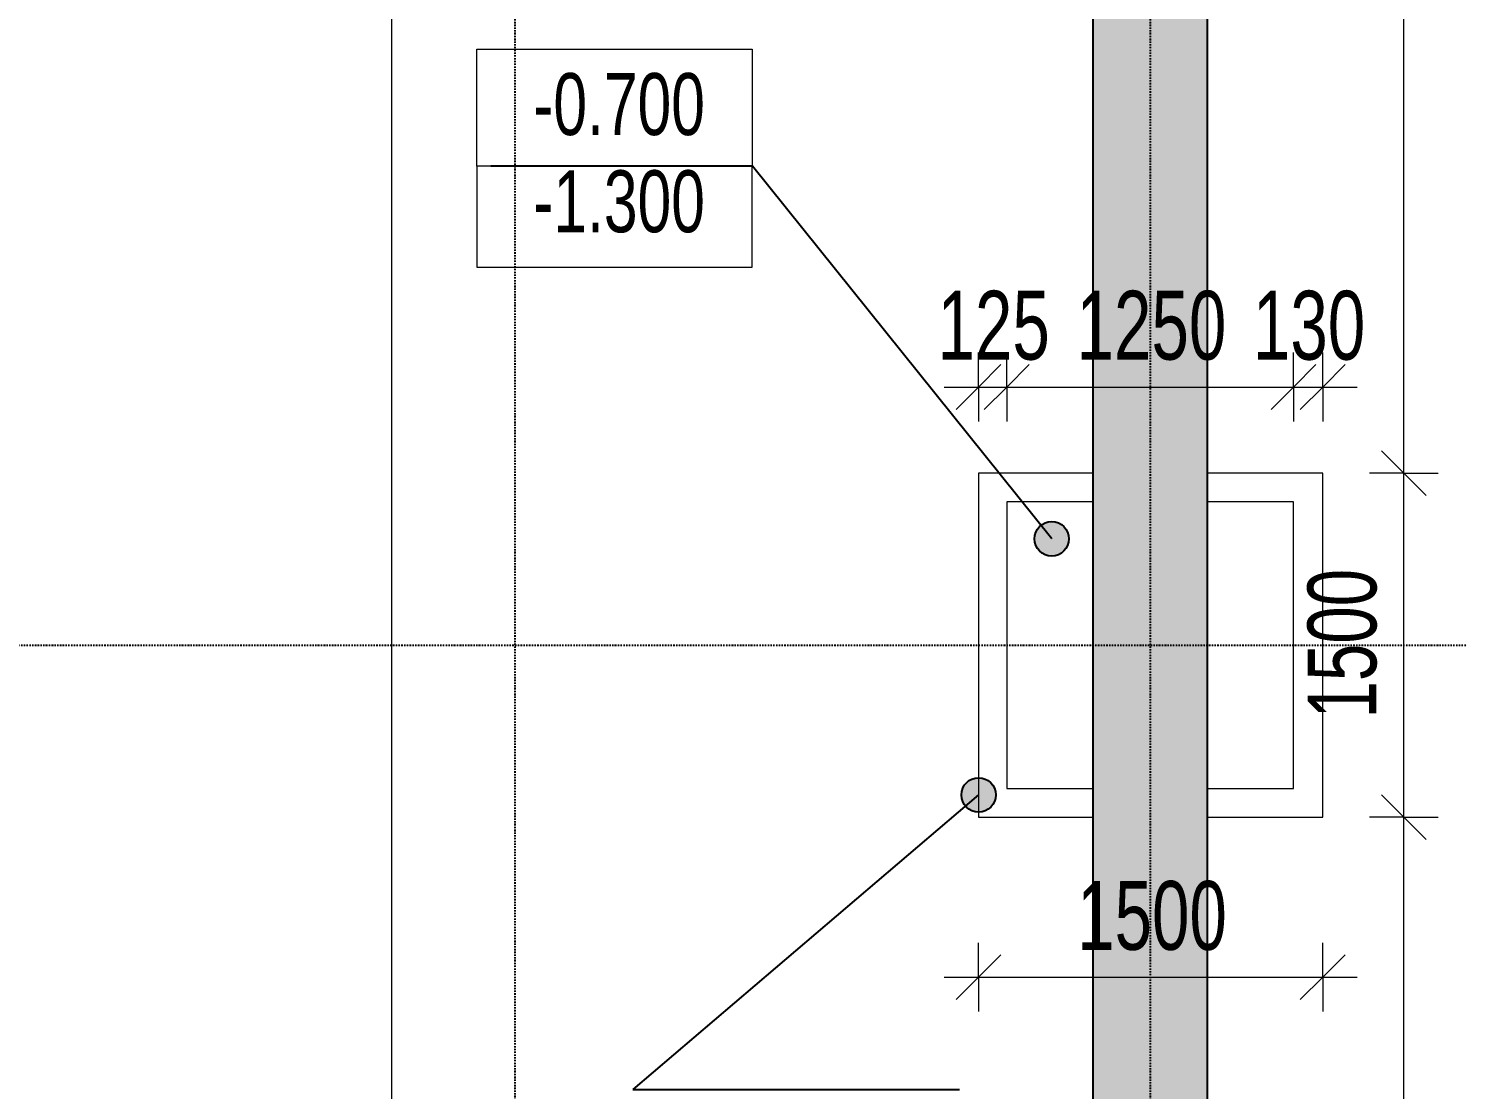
# Model space of a CAD drawing. Header units: millimetres. Extents: x 172692 to 213031, y 2598 to 159868.
# Drawn here: x 194869 to 201098, y 145053 to 149678 of the extents above; entities that cross this region are included whole.
import ezdxf

# ---------------------------------------------------------------- set-up
doc = ezdxf.new("R2010")
doc.units = ezdxf.units.MM
doc.linetypes.add('1_Čerchovaná 6_0mm', pattern=[12, 6, -3, 0, -3])
for name, color, linetype, lineweight in [('A-ANNO-DIMS', 7, 'Continuous', 9), ('A-ANNO-DIMS-150', 7, 'Continuous', 9), ('A-DETL-THIN', 7, 'Continuous', 9), ('A-WALL-1', 7, 'Continuous', 25), ('A-WALL-PATT-1', 7, 'Continuous', 9), ('G-ANNO-DIMS', 7, 'Continuous', 9), ('G-ANNO-DIMS-1', 7, 'Continuous', 25), ('S-FNDN', 7, 'Continuous', 9)]:
    doc.layers.add(name, color=color, linetype=linetype, lineweight=lineweight)
doc.layers.add('S-GRID-1', color=8, linetype='1_Čerchovaná 6_0mm', lineweight=25, true_color=0x808080)
doc.styles.add('Arial', font='arial.ttf', dxfattribs={"width": 0.7, "height": 300})
doc.styles.add('Arial_1', font='arial.ttf', dxfattribs={"width": 0.7, "height": 270})
doc.dimstyles.new('Vnitřní_-_průhledné_1', dxfattribs={"dimscale": 304.8, "dimtxt": 306.07782, "dimasz": 0.639764, "dimexe": 0.492126, "dimexo": 0.0625, "dimgap": 0.098425, "dimtad": 1, "dimdec": 0, "dimrnd": 5, "dimzin": 0, "dimdsep": 46, "dimtxsty": 'Arial', "dimblk1": 'OBLIQUE', "dimblk2": 'OBLIQUE', "dimsah": 1, "dimcen": 0.09, "dimdle": 0.492126, "dimazin": 0, "dimtfac": 1, "dimtdec": 4, "dimtix": 1, "dimtmove": 0, "dimatfit": 3, "dimfxl": 0.492126, "dimfxlon": 1, "dimtvp": 1, "dimtolj": 1, "dimtzin": 0, "dimarcsym": 2})

# ---------------------------------------------------------------- blocks, each defined once
blk = doc.blocks.new('DIMBLOCK5-základy')
at = {"layer": 'A-ANNO-DIMS-150'}
for p, q in [((196450.7, 152990.4), (196450.7, 125800.4)), ((196450.7, 152840.4), (196300.7, 152840.4)), ((196450.7, 152840.4), (196600.7, 152840.4)), ((196450.7, 125950.4), (196300.7, 125950.4)), ((196450.7, 125950.4), (196600.7, 125950.4))]:
    blk.add_line(p, q, dxfattribs=at)
at = {"layer": 'A-ANNO-DIMS-150', "lineweight": 18}
for p, q in [((196450.7, 152840.4), (196353.2, 152937.9)), ((196450.7, 152840.4), (196548.2, 152742.9)), ((196450.7, 125950.4), (196353.2, 126047.9)), ((196450.7, 125950.4), (196548.2, 125852.9))]:
    blk.add_line(p, q, dxfattribs=at)
at = {"layer": 'A-ANNO-DIMS-150', "color": 0, "insert": (196031.3, 138995.1), "char_height": 300, "width": 960.613, "attachment_point": 1, "rotation": 90, "line_spacing_factor": 0.941778, "style": 'Arial'}
blk.add_mtext('26890', dxfattribs=at)
blk = doc.blocks.new('_Oblique')
at = {"color": 0, "linetype": 'ByBlock', "lineweight": -2}
blk.add_line((-0.5, -0.5), (0.5, 0.5), dxfattribs=at)
blk = doc.blocks.new('Výškové kóty - Výšková kóta - Základová-780896-základy')
at = {"layer": 'G-ANNO-DIMS'}
for p, q in [((-0.4, 0), (-0.4, 3.4)), ((-0.4, 3.4), (7.6, 3.4)), ((7.6, 3.4), (7.6, 0)), ((7.6, 0), (-0.4, 0))]:
    blk.add_line(p, q, dxfattribs=at)
blk = doc.blocks.new('DIMBLOCK26-základy')
at = {"layer": 'A-ANNO-DIMS-150', "lineweight": 18}
for p, q in [((200864.2, 146240.4), (200766.7, 146337.9)), ((200864.2, 146240.4), (200961.7, 146142.9)), ((200864.2, 141642.9), (200766.7, 141740.4)), ((200864.2, 141642.9), (200961.7, 141545.4))]:
    blk.add_line(p, q, dxfattribs=at)
at = {"layer": 'A-ANNO-DIMS-150'}
for p, q in [((200864.2, 146240.4), (200714.2, 146240.4)), ((200864.2, 141642.9), (200864.2, 146240.4)), ((200864.2, 146240.4), (201014.2, 146240.4)), ((200864.2, 141642.9), (200714.2, 141642.9)), ((200864.2, 141642.9), (201014.2, 141642.9))]:
    blk.add_line(p, q, dxfattribs=at)
at = {"layer": 'A-ANNO-DIMS-150', "color": 0, "insert": (200444.7, 143621.4), "char_height": 300, "width": 768.491, "attachment_point": 1, "rotation": 90, "line_spacing_factor": 0.941778, "style": 'Arial'}
blk.add_mtext('4600', dxfattribs=at)
blk = doc.blocks.new('DIMBLOCK27-základy')
at = {"layer": 'A-ANNO-DIMS-150', "lineweight": 18}
for p, q in [((200864.2, 147740.4), (200766.7, 147837.9)), ((200864.2, 147740.4), (200961.7, 147642.9)), ((200864.2, 146240.4), (200766.7, 146337.9)), ((200864.2, 146240.4), (200961.7, 146142.9))]:
    blk.add_line(p, q, dxfattribs=at)
at = {"layer": 'A-ANNO-DIMS-150'}
for p, q in [((200864.2, 147740.4), (200714.2, 147740.4)), ((200864.2, 146240.4), (200864.2, 147740.4)), ((200864.2, 147740.4), (201014.2, 147740.4)), ((200864.2, 146240.4), (200714.2, 146240.4)), ((200864.2, 146240.4), (201014.2, 146240.4))]:
    blk.add_line(p, q, dxfattribs=at)
at = {"layer": 'A-ANNO-DIMS-150', "color": 0, "insert": (200444.7, 146670.2), "char_height": 300, "width": 768.491, "attachment_point": 1, "rotation": 90, "line_spacing_factor": 0.941778, "style": 'Arial'}
blk.add_mtext('1500', dxfattribs=at)
blk = doc.blocks.new('DIMBLOCK28-základy')
at = {"layer": 'A-ANNO-DIMS-150', "lineweight": 18}
for p, q in [((200864.2, 152340.4), (200766.7, 152437.9)), ((200864.2, 152340.4), (200961.7, 152242.9)), ((200864.2, 147740.4), (200766.7, 147837.9)), ((200864.2, 147740.4), (200961.7, 147642.9))]:
    blk.add_line(p, q, dxfattribs=at)
at = {"layer": 'A-ANNO-DIMS-150'}
for p, q in [((200864.2, 152340.4), (200714.2, 152340.4)), ((200864.2, 147740.4), (200864.2, 152340.4)), ((200864.2, 152340.4), (201014.2, 152340.4)), ((200864.2, 147740.4), (200714.2, 147740.4)), ((200864.2, 147740.4), (201014.2, 147740.4))]:
    blk.add_line(p, q, dxfattribs=at)
at = {"layer": 'A-ANNO-DIMS-150', "color": 0, "insert": (200444.7, 149720.2), "char_height": 300, "width": 768.491, "attachment_point": 1, "rotation": 90, "line_spacing_factor": 0.941778, "style": 'Arial'}
blk.add_mtext('4600', dxfattribs=at)
blk = doc.blocks.new('DIMBLOCK47-základy')
at = {"layer": 'A-ANNO-DIMS-150'}
for p, q in [((199010.7, 148115.5), (199010.7, 148265.5)), ((199133.2, 148115.5), (199133.2, 148265.5)), ((198860.7, 148115.5), (199133.2, 148115.5)), ((199010.7, 148115.5), (199010.7, 147965.5)), ((199133.2, 148115.5), (199133.2, 147965.5))]:
    blk.add_line(p, q, dxfattribs=at)
at = {"layer": 'A-ANNO-DIMS-150', "lineweight": 18}
for p, q in [((199010.7, 148115.5), (199108.2, 148213)), ((199133.2, 148115.5), (199230.7, 148213)), ((199010.7, 148115.5), (198913.2, 148018)), ((199133.2, 148115.5), (199035.7, 148018))]:
    blk.add_line(p, q, dxfattribs=at)
at = {"layer": 'A-ANNO-DIMS-150', "color": 0, "insert": (198831.8, 148535), "char_height": 300, "width": 576.368, "attachment_point": 1, "line_spacing_factor": 0.941778, "style": 'Arial'}
blk.add_mtext('125', dxfattribs=at)
blk = doc.blocks.new('DIMBLOCK48-základy')
at = {"layer": 'A-ANNO-DIMS-150'}
for p, q in [((199133.2, 148115.5), (199133.2, 148265.5)), ((200383.2, 148115.5), (200383.2, 148265.5)), ((199133.2, 148115.5), (200383.2, 148115.5)), ((199133.2, 148115.5), (199133.2, 147965.5)), ((200383.2, 148115.5), (200383.2, 147965.5))]:
    blk.add_line(p, q, dxfattribs=at)
at = {"layer": 'A-ANNO-DIMS-150', "lineweight": 18}
for p, q in [((199133.2, 148115.5), (199230.7, 148213)), ((200383.2, 148115.5), (200480.7, 148213)), ((199133.2, 148115.5), (199035.7, 148018)), ((200383.2, 148115.5), (200285.7, 148018))]:
    blk.add_line(p, q, dxfattribs=at)
at = {"layer": 'A-ANNO-DIMS-150', "color": 0, "insert": (199438, 148535), "char_height": 300, "width": 768.491, "attachment_point": 1, "line_spacing_factor": 0.941778, "style": 'Arial'}
blk.add_mtext('1250', dxfattribs=at)
blk = doc.blocks.new('DIMBLOCK49-základy')
at = {"layer": 'A-ANNO-DIMS-150'}
for p, q in [((200383.2, 148115.5), (200383.2, 148265.5)), ((200510.7, 148115.5), (200510.7, 148265.5)), ((200383.2, 148115.5), (200660.7, 148115.5)), ((200383.2, 148115.5), (200383.2, 147965.5)), ((200510.7, 148115.5), (200510.7, 147965.5))]:
    blk.add_line(p, q, dxfattribs=at)
at = {"layer": 'A-ANNO-DIMS-150', "lineweight": 18}
for p, q in [((200383.2, 148115.5), (200480.7, 148213)), ((200510.7, 148115.5), (200608.2, 148213)), ((200383.2, 148115.5), (200285.7, 148018)), ((200510.7, 148115.5), (200413.2, 148018))]:
    blk.add_line(p, q, dxfattribs=at)
at = {"layer": 'A-ANNO-DIMS-150', "color": 0, "insert": (200206.8, 148535), "char_height": 300, "width": 576.368, "attachment_point": 1, "line_spacing_factor": 0.941778, "style": 'Arial'}
blk.add_mtext('130', dxfattribs=at)
blk = doc.blocks.new('DIMBLOCK50-základy')
at = {"layer": 'A-ANNO-DIMS-150'}
for p, q in [((199010.7, 145542.3), (199010.7, 145692.3)), ((200510.7, 145542.3), (200510.7, 145692.3)), ((198860.7, 145542.3), (200660.7, 145542.3)), ((199010.7, 145542.3), (199010.7, 145392.3)), ((200510.7, 145542.3), (200510.7, 145392.3))]:
    blk.add_line(p, q, dxfattribs=at)
at = {"layer": 'A-ANNO-DIMS-150', "lineweight": 18}
for p, q in [((199010.7, 145542.3), (199108.2, 145639.8)), ((200510.7, 145542.3), (200608.2, 145639.8)), ((199010.7, 145542.3), (198913.2, 145444.8)), ((200510.7, 145542.3), (200413.2, 145444.8))]:
    blk.add_line(p, q, dxfattribs=at)
at = {"layer": 'A-ANNO-DIMS-150', "color": 0, "insert": (199440.5, 145961.8), "char_height": 300, "width": 768.491, "attachment_point": 1, "line_spacing_factor": 0.941778, "style": 'Arial'}
blk.add_mtext('1500', dxfattribs=at)

msp = doc.modelspace()

# ---------------------------------------------------------------- hatches: boundary and pattern name
at = {"layer": 'A-WALL-PATT-1'}
h = msp.add_hatch(dxfattribs=at)
h.set_pattern_fill('FP_1', color=256, style=0, pattern_type=2)
h.set_pattern_definition([(315, (0, 0), (161.6446, 161.6446), []), (315, (0, 152.4), (161.6446, 161.6446), [95.25, -57.15, 9.525, -57.15, -95.25]), (315, (0, 152.4), (161.6446, 161.6446), [-219.075, 95.25, 0])])
h.paths.add_polyline_path([(200008.2, 125950.4), (200008.2, 153340.4), (199508.2, 153340.4), (199508.2, 125950.4), (199770.4, 125950.4)])
at = {"layer": 'G-ANNO-DIMS-1'}
h = msp.add_hatch(color=256, dxfattribs=at)
edge = h.paths.add_edge_path()
edge.add_arc((199329.5, 147453.7), 75, 0, 360)
h = msp.add_hatch(color=256, dxfattribs=at)
edge = h.paths.add_edge_path()
edge.add_arc((199010.7, 146337.2), 75, 0, 360)

# ---------------------------------------------------------------- linework, layer by layer
at = {"layer": 'A-DETL-THIN'}
for p, q in [((196823.7, 149078.7), (196823.7, 148637.9)), ((198023.7, 148637.9), (198023.7, 149078.7)), ((196823.7, 148637.9), (198023.7, 148637.9))]:
    msp.add_line(p, q, dxfattribs=at)
at = {"layer": 'A-WALL-1'}
for p, q in [((200008.2, 125450.4), (200008.2, 153340.4)), ((199508.2, 152840.4), (199508.2, 125950.4))]:
    msp.add_line(p, q, dxfattribs=at)
at = {"layer": 'G-ANNO-DIMS-1'}
for p, q in [((198025.5, 149078.7), (196883.7, 149078.7)), ((199329.5, 147453.7), (198025.5, 149078.7)), ((199010.7, 146337.2), (197503.1, 145053.3)), ((197503.1, 145053.3), (198927.5, 145053.3))]:
    msp.add_line(p, q, dxfattribs=at)
for centre in [(199329.5, 147453.7), (199010.7, 146337.2)]:
    msp.add_circle(centre, 75, dxfattribs=at)
at = {"layer": 'S-FNDN'}
for p, q in [((199010.7, 147740.4), (199010.7, 146240.4)), ((199508.2, 147740.4), (199010.7, 147740.4)), ((200510.7, 147740.4), (200008.2, 147740.4)), ((200510.7, 146240.4), (200510.7, 147740.4)), ((199133.2, 147615.4), (199133.2, 146365.4)), ((199508.2, 147615.4), (199133.2, 147615.4)), ((200383.2, 147615.4), (200008.2, 147615.4)), ((200383.2, 146365.4), (200383.2, 147615.4)), ((199133.2, 146365.4), (199508.2, 146365.4)), ((200008.2, 146365.4), (200383.2, 146365.4)), ((199010.7, 146240.4), (199508.2, 146240.4)), ((200008.2, 146240.4), (200510.7, 146240.4))]:
    msp.add_line(p, q, dxfattribs=at)
at = {"layer": 'S-GRID-1'}
for p, q in [((196988.2, 158068.3), (196988.2, 120650.8)), ((199758.2, 158068.3), (199758.2, 120650.8)), ((177170.3, 146990.4), (203907.7, 146990.4))]:
    msp.add_line(p, q, dxfattribs=at)

# ---------------------------------------------------------------- block references
at = {"layer": 'G-ANNO-DIMS', "xscale": 149.9999999999999, "yscale": 149.9999999999999, "zscale": 149.9999999999999}
msp.add_blockref('Výškové kóty - Výšková kóta - Základová-780896-základy', (196883.7, 149078.7), dxfattribs=at)

# ---------------------------------------------------------------- texts
at = {"layer": 'G-ANNO-DIMS-1', "insert": (197069, 149484.2), "char_height": 270, "width": 889.168, "attachment_point": 1, "line_spacing_factor": 0.941778, "style": 'Arial_1'}
msp.add_mtext('-0.700\\P-1.300', dxfattribs=at)

# ---------------------------------------------------------------- dimensions: what is measured, and where the dimension line sits
at = {"layer": 'A-ANNO-DIMS'}
for base, p1, p2, angle, override, picture, middle in [((196450.7, 125950.4), (196600.7, 152840.4), (196600.7, 125950.4), 90, {"dimpost": '<>', "dimfxl": 26890}, 'DIMBLOCK5-základy', (196267.6, 139395.4)), ((200864.2, 152340.4), (200714.2, 147740.4), (200714.2, 152340.4), 90, {"dimpost": '<>', "dimfxl": 4600}, 'DIMBLOCK28-základy', (200681, 150040.4)), ((199133.189636, 148115.486042), (199010.689636, 147965.486042), (199133.189636, 147965.486042), 0, {"dimpost": '<>', "dimfxl": 122.5}, 'DIMBLOCK47-základy', (199071.939636, 148298.6579392)), ((200864.2, 147740.4), (200714.2, 146240.4), (200714.2, 147740.4), 90, {"dimpost": '<>', "dimfxl": 1500}, 'DIMBLOCK27-základy', (200681, 146990.4)), ((200864.1638888, 146240.3916405), (200714.1638888, 141642.8916405), (200714.1638888, 146240.3916405), 90, {"dimpost": '<>', "dimfxl": 4597.5}, 'DIMBLOCK26-základy', (200680.9919916, 143941.6416405))]:
    dim = msp.add_linear_dim(base=base, p1=p1, p2=p2, angle=angle, dimstyle='Vnitřní_-_průhledné_1', override=override, dxfattribs=at)
    dim.commit()
    dim.dimension.update_dxf_attribs({"geometry": picture, "text_midpoint": middle})
for base, p1, p2, override, picture, middle in [((200383.2, 148115.5), (199133.2, 147965.5), (200383.2, 147965.5), {"dimpost": '<>', "dimfxl": 1250}, 'DIMBLOCK48-základy', (199758.2, 148298.7)), ((200510.689636, 148115.486042), (200383.189636, 147965.486042), (200510.689636, 147965.486042), {"dimpost": '<>', "dimfxl": 127.5}, 'DIMBLOCK49-základy', (200446.939636, 148298.6579392)), ((200510.7, 145542.3), (199010.7, 145692.3), (200510.7, 145692.3), {"dimpost": '<>', "dimfxl": 1500}, 'DIMBLOCK50-základy', (199760.7, 145725.5))]:
    dim = msp.add_linear_dim(base=base, p1=p1, p2=p2, dimstyle='Vnitřní_-_průhledné_1', override=override, dxfattribs=at)
    dim.commit()
    dim.dimension.update_dxf_attribs({"geometry": picture, "text_midpoint": middle})

doc.saveas('drawing.dxf')
